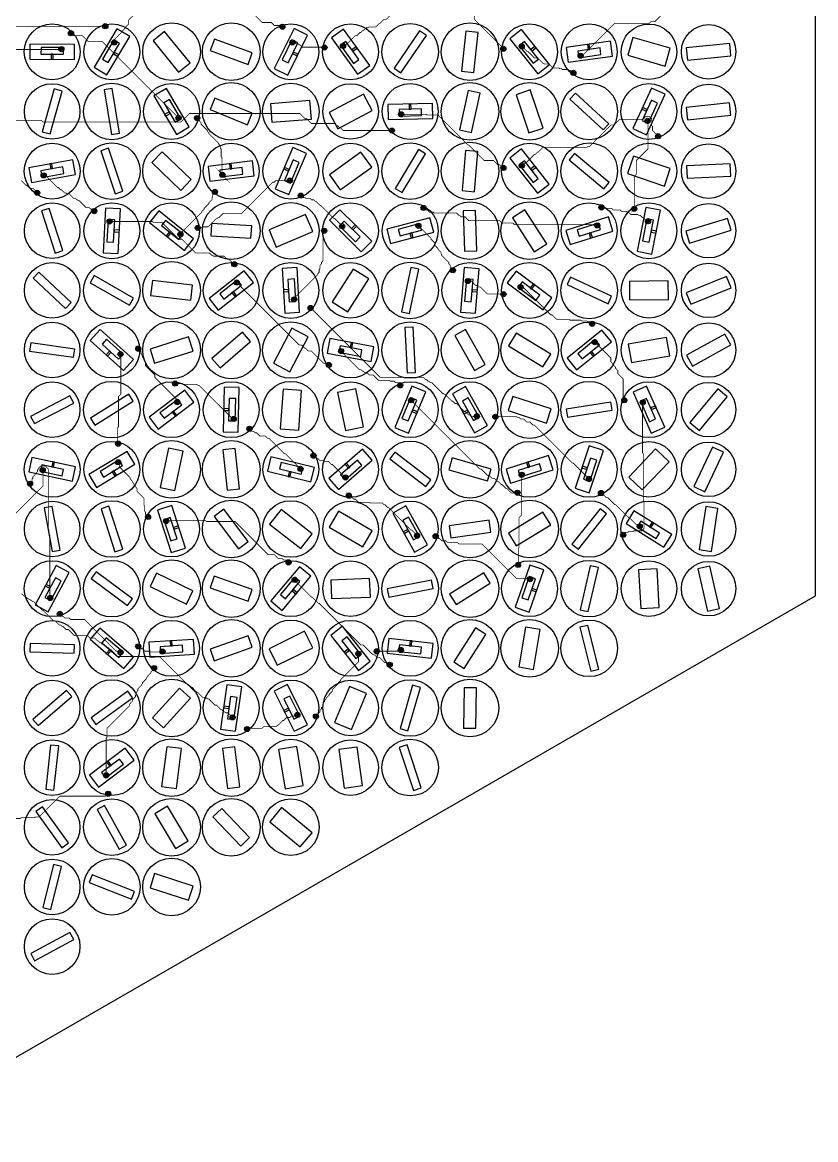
# Model space of a CAD drawing. Header units: millimetres. Extents: x -183 to 183, y -212 to 212.
# Drawn here: x 29 to 183.2, y -211.5 to 5.7 of the extents above; entities that cross this region are included whole.
import ezdxf

# ---------------------------------------------------------------- set-up
doc = ezdxf.new("R2010")
doc.units = ezdxf.units.MM
for name, color, linetype in [('ANTIPAD', 8, 'Continuous'), ('BOT_PAD', 40, 'Continuous'), ('BOT_TRACE', 30, 'Continuous'), ('DIODE_SHEET', 6, 'Continuous'), ('OUTLINE', 7, 'Continuous'), ('TOP_DISC', 1, 'Continuous'), ('TOP_ISLAND', 3, 'Continuous'), ('TOP_SLOT', 2, 'Continuous'), ('VIA_DRILL', 5, 'Continuous'), ('VIA_PAD', 4, 'Continuous')]:
    doc.layers.add(name, color=color, linetype=linetype)

msp = doc.modelspace()

# ---------------------------------------------------------------- linework, layer by layer
at = {"layer": 'ANTIPAD'}
for centre in [(45.129, 4.974), (79.544, 4.859), (38.452, 3.608), (46.852, 1.801), (81.51, 1.831), (36.583, 0.519), (87.735, 0.834), (91.332, 1.137), (122.499, 0.577), (126.076, 1.062), (137.511, -0.773), (136.111, -4.1), (59.36, -12.864), (62.97, -12.884), (102.631, -12.167), (150.538, -13.439), (100.846, -15.305), (152.582, -16.414), (126.085, -22.126), (33.145, -24.043), (67.898, -23.943), (122.504, -22.583), (80.991, -25.045), (31.886, -27.426), (66.44, -27.246), (83.119, -27.962), (106.981, -30.363), (141.574, -30.249), (147.936, -30.54), (42.965, -30.985), (45.964, -32.995), (150.622, -32.951), (63.103, -34.236), (87.666, -34.809), (91.165, -33.919), (105.985, -33.833), (140.739, -33.761), (59.721, -35.499), (70.21, -41.303), (112.679, -42.485), (70.672, -44.883), (115.617, -44.583), (125.857, -45.76), (81.828, -48.148), (122.519, -47.136), (85.026, -49.823), (139.74, -52.895), (140.251, -56.469), (48.077, -58.798), (51.527, -57.733), (90.953, -58.194), (88.564, -60.9), (58.698, -64.514), (102.439, -64.856), (104.593, -67.753), (146.005, -67.767), (59.098, -68.102), (149.59, -68.191), (70.087, -71.392), (117.334, -70.892), (120.943, -70.986), (73.141, -73.317), (47.615, -76.212), (85.588, -78.536), (47.645, -79.822), (32.949, -81.348), (83.055, -81.108), (91.806, -82.769), (126.064, -82.245), (139.135, -83.056), (30.494, -83.995), (92.446, -86.321), (125.241, -85.76), (141.484, -85.797), (53.433, -90.455), (56.951, -91.268), (149.011, -92.3), (105.727, -94.099), (109.336, -94.211), (145.794, -93.938), (80.752, -99.286), (125.363, -99.779), (127.684, -102.545), (81.938, -102.696), (34.431, -106.22), (36.296, -109.311), (51.52, -115.628), (48.093, -116.763), (56.257, -116.642), (94.32, -117.067), (97.899, -116.595), (102.573, -116.332), (54.608, -119.853), (100.394, -119.21), (69.873, -129.437), (82.464, -128.96), (86.063, -129.244), (72.68, -131.707), (45.303, -140.699), (45.705, -144.286)]:
    msp.add_circle(centre, 0.5, dxfattribs=at)
at = {"layer": 'BOT_PAD'}
for centre in [(45.129, 4.974), (79.544, 4.859), (38.452, 3.608), (36.583, 0.519), (46.852, 1.801), (81.51, 1.831), (87.735, 0.834), (91.332, 1.137), (122.499, 0.577), (126.076, 1.062), (137.511, -0.773), (136.111, -4.1), (59.36, -12.864), (62.97, -12.884), (102.631, -12.167), (100.846, -15.305), (150.538, -13.439), (152.582, -16.414), (33.145, -24.043), (67.898, -23.943), (122.504, -22.583), (126.085, -22.126), (80.991, -25.045), (31.886, -27.426), (66.44, -27.246), (83.119, -27.962), (106.981, -30.363), (141.574, -30.249), (147.936, -30.54), (42.965, -30.985), (45.964, -32.995), (63.103, -34.236), (87.666, -34.809), (91.165, -33.919), (105.985, -33.833), (140.739, -33.761), (150.622, -32.951), (59.721, -35.499), (70.21, -41.303), (112.679, -42.485), (70.672, -44.883), (115.617, -44.583), (125.857, -45.76), (122.519, -47.136), (81.828, -48.148), (85.026, -49.823), (139.74, -52.895), (140.251, -56.469), (48.077, -58.798), (51.527, -57.733), (90.953, -58.194), (88.564, -60.9), (58.698, -64.514), (102.439, -64.856), (59.098, -68.102), (104.593, -67.753), (146.005, -67.767), (149.59, -68.191), (70.087, -71.392), (117.334, -70.892), (120.943, -70.986), (73.141, -73.317), (47.615, -76.212), (47.645, -79.822), (85.588, -78.536), (32.949, -81.348), (83.055, -81.108), (91.806, -82.769), (126.064, -82.245), (30.494, -83.995), (139.135, -83.056), (92.446, -86.321), (125.241, -85.76), (141.484, -85.797), (53.433, -90.455), (56.951, -91.268), (149.011, -92.3), (105.727, -94.099), (109.336, -94.211), (145.794, -93.938), (80.752, -99.286), (125.363, -99.779), (81.938, -102.696), (127.684, -102.545), (34.431, -106.22), (36.296, -109.311), (48.093, -116.763), (51.52, -115.628), (56.257, -116.642), (94.32, -117.067), (97.899, -116.595), (102.573, -116.332), (100.394, -119.21), (54.608, -119.853), (69.873, -129.437), (82.464, -128.96), (86.063, -129.244), (72.68, -131.707), (45.303, -140.699), (45.705, -144.286)]:
    msp.add_circle(centre, 0.3, dxfattribs=at)
at = {"layer": 'BOT_TRACE', "const_width": 0.15}
for points in [[(52.872, 11.839), (52.945, 11.853), (52.495, 11.403), (52.495, 11.103), (52.045, 10.653), (52.045, 9.903), (51.895, 9.753), (51.895, 8.853), (50.995, 7.953), (50.995, 7.503), (49.645, 6.153), (49.645, 5.403), (49.045, 4.803), (49.045, 4.653), (48.445, 4.053), (48.445, 3.903), (46.795, 2.253), (46.795, 1.803), (46.852, 1.801)], [(79.544, 4.859), (79.495, 4.803), (79.195, 5.103), (77.995, 5.103), (77.395, 5.703), (75.595, 5.703), (73.345, 7.953), (73.195, 7.953), (72.145, 9.003), (71.845, 9.003), (70.195, 10.653), (68.095, 10.653), (67.945, 10.803), (67.927, 10.793)], [(122.499, 0.577), (122.545, 0.603), (116.845, 6.303), (116.845, 7.053), (115.795, 8.103), (115.795, 9.603), (115.645, 9.753), (115.693, 9.768)], [(101.09, 7.676), (101.095, 7.653), (99.745, 6.303), (99.295, 6.303), (98.545, 5.553), (98.395, 5.553), (97.645, 4.803), (96.295, 4.803), (96.145, 4.653), (95.845, 4.653), (95.395, 4.203), (95.245, 4.203), (94.795, 3.753), (94.645, 3.753), (94.045, 3.153), (93.745, 3.153), (91.945, 1.353), (91.495, 1.353), (91.345, 1.203), (91.332, 1.137)], [(152.943, 6.935), (152.995, 6.903), (151.945, 5.853), (151.195, 5.853), (150.895, 5.553), (144.145, 5.553), (137.845, -0.747), (137.545, -0.747), (137.511, -0.773)], [(45.129, 4.974), (45.145, 4.953), (-148.055, 4.953), (-148.205, 4.803), (-174.305, 4.803), (-176.105, 3.003), (-176.255, 3.003), (-177.905, 1.353), (-178.955, 1.353), (-179.105, 1.203), (-179.705, 1.203), (-179.705, 1.27)], [(36.583, 0.519), (36.595, 0.453), (23.245, 0.453), (19.195, 4.503), (-3.155, 4.503), (-3.905, 3.753), (-4.205, 3.753), (-4.355, 3.603), (-8.255, 3.603), (-8.405, 3.453), (-10.205, 3.453), (-10.355, 3.303), (-10.505, 3.303), (-10.805, 3.003), (-68.255, 3.003), (-68.555, 2.703), (-175.205, 2.703), (-177.455, 0.453), (-177.605, 0.453), (-177.905, 0.153), (-178.355, 0.153), (-179.705, -1.197), (-179.705, -1.27)], [(38.452, 3.608), (38.395, 3.603), (38.695, 3.303), (38.845, 3.303), (38.995, 3.153), (40.645, 3.153), (41.845, 1.953), (44.545, 1.953), (59.395, -12.897), (59.36, -12.864)], [(87.735, 0.834), (87.745, 0.903), (83.395, 0.903), (82.945, 1.353), (82.795, 1.353), (82.495, 1.653), (81.595, 1.653), (81.445, 1.803), (81.51, 1.831)], [(136.111, -4.1), (136.045, -4.047), (135.595, -3.597), (135.145, -3.597), (134.995, -3.447), (133.945, -3.447), (133.795, -3.297), (133.495, -3.297), (133.345, -3.147), (132.145, -3.147), (131.545, -2.547), (131.395, -2.547), (131.245, -2.397), (130.495, -2.397), (130.345, -2.247), (130.195, -2.247), (129.295, -1.347), (129.145, -1.347), (128.995, -1.197), (128.545, -1.197), (127.345, 0.003), (127.195, 0.003), (126.145, 1.053), (126.076, 1.062)], [(100.846, -15.305), (100.795, -15.297), (91.345, -15.297), (90.745, -14.697), (90.595, -14.697), (90.295, -14.397), (90.145, -14.397), (89.695, -13.947), (85.195, -13.947), (84.295, -13.047), (83.995, -13.047), (82.945, -11.997), (61.495, -11.997), (59.845, -13.647), (32.995, -13.647), (32.695, -13.347), (-23.855, -13.347)], [(62.97, -12.884), (62.995, -12.897), (63.445, -13.347), (63.445, -13.497), (63.745, -13.797), (63.745, -14.097), (64.945, -15.297), (64.945, -15.447), (65.245, -15.747), (65.245, -15.897), (67.195, -17.847), (67.195, -17.997), (67.495, -18.297), (67.495, -18.747), (67.645, -18.897), (67.645, -20.397), (67.795, -20.547), (67.795, -23.847), (67.945, -23.997), (67.898, -23.943)], [(122.504, -22.583), (122.545, -22.647), (122.245, -22.347), (122.095, -22.347), (121.645, -21.897), (121.345, -21.897), (120.595, -21.147), (118.795, -21.147), (115.795, -18.147), (115.645, -18.147), (109.795, -12.297), (107.695, -12.297), (107.545, -12.147), (102.595, -12.147), (102.631, -12.167)], [(152.582, -16.414), (152.545, -16.347), (151.495, -15.297), (151.495, -14.547), (151.345, -14.397), (151.345, -13.047), (151.195, -12.897), (151.195, -12.747), (151.045, -12.747), (150.895, -12.597), (150.145, -12.597), (149.545, -13.197), (145.045, -13.197), (143.995, -14.247), (143.395, -14.247), (139.195, -18.447), (138.895, -18.447), (138.745, -18.597), (130.195, -18.597), (129.295, -19.497), (129.145, -19.497), (128.695, -19.947), (128.545, -19.947), (126.895, -21.597), (126.745, -21.597), (126.145, -22.197), (126.085, -22.126)], [(147.936, -30.54), (147.895, -30.597), (148.045, -30.447), (148.045, -24.147), (148.345, -23.847), (148.345, -21.147), (150.595, -18.897), (150.595, -13.497), (150.538, -13.439)], [(31.886, -27.426), (31.945, -27.447), (31.045, -26.547), (30.595, -26.547), (30.445, -26.397), (30.295, -26.397), (29.845, -25.947), (29.695, -25.947), (28.795, -25.047)], [(42.965, -30.985), (42.895, -31.047), (42.445, -30.597), (42.295, -30.597), (41.995, -30.297), (41.395, -30.297), (40.045, -28.947), (39.895, -28.947), (39.745, -28.797), (39.595, -28.797), (39.295, -28.497), (38.995, -28.497), (38.095, -27.597), (37.645, -27.597), (37.495, -27.447), (37.195, -27.447), (36.595, -26.847), (36.445, -26.847), (35.995, -26.397), (35.845, -26.397), (33.445, -23.997), (33.145, -23.997), (33.145, -24.043)], [(63.103, -34.236), (63.145, -34.197), (63.895, -34.197), (64.045, -34.047), (65.095, -34.047), (66.745, -32.397), (66.895, -32.397), (67.045, -32.247), (67.195, -32.247), (67.945, -31.497), (71.545, -31.497), (77.695, -25.347), (77.995, -25.347), (78.295, -25.047), (80.995, -25.047), (80.991, -25.045)], [(66.44, -27.246), (66.445, -27.297), (65.995, -27.747), (65.995, -28.197), (65.845, -28.347), (65.845, -28.797), (65.245, -29.397), (65.245, -29.547), (64.345, -30.447), (64.345, -30.597), (63.895, -31.047), (63.895, -31.197), (59.845, -35.247), (59.845, -35.397), (59.695, -35.547), (59.721, -35.499)], [(83.119, -27.962), (83.095, -27.897), (83.395, -28.197), (83.545, -28.197), (83.695, -28.347), (83.995, -28.347), (84.145, -28.497), (84.895, -28.497), (85.195, -28.797), (85.645, -28.797), (85.945, -29.097), (86.095, -29.097), (86.845, -29.847), (86.995, -29.847), (89.545, -32.397), (89.695, -32.397), (91.195, -33.897), (91.165, -33.919)], [(106.981, -30.363), (106.945, -30.297), (107.245, -30.597), (107.395, -30.597), (107.545, -30.747), (107.695, -30.747), (108.145, -31.197), (108.895, -31.197), (109.045, -31.347), (113.395, -31.347), (113.845, -31.797), (113.995, -31.797), (114.295, -32.097), (115.045, -32.097), (115.795, -32.847), (121.795, -32.847), (122.245, -33.297), (124.345, -33.297), (124.645, -33.597), (140.545, -33.597), (140.695, -33.747), (140.739, -33.761)], [(141.574, -30.249), (141.595, -30.297), (141.745, -30.447), (143.545, -30.447), (143.845, -30.747), (145.195, -30.747), (145.495, -31.047), (146.395, -31.047), (146.545, -31.197), (146.845, -31.197), (147.295, -31.647), (148.645, -31.647), (148.795, -31.797), (149.095, -31.797), (149.545, -32.247), (149.695, -32.247), (150.295, -32.847), (150.445, -32.847), (150.595, -32.997), (150.622, -32.951)], [(70.21, -41.303), (70.195, -41.247), (69.895, -40.947), (69.745, -40.947), (69.145, -40.347), (68.845, -40.347), (68.245, -39.747), (66.145, -39.747), (65.995, -39.597), (65.845, -39.597), (65.395, -39.147), (62.695, -39.147), (59.995, -36.447), (59.395, -36.447), (56.095, -33.147), (54.445, -33.147), (54.295, -32.997), (45.895, -32.997), (45.964, -32.995)], [(87.666, -34.809), (87.595, -34.797), (87.595, -35.247), (87.445, -35.397), (87.445, -40.647), (87.145, -40.947), (87.145, -41.247), (86.845, -41.547), (86.845, -42.147), (86.695, -42.297), (86.695, -42.897), (86.395, -43.197), (86.395, -43.347), (81.895, -47.847), (81.895, -48.147), (81.828, -48.148)], [(112.679, -42.485), (112.645, -42.447), (112.195, -41.997), (112.195, -41.547), (111.895, -41.247), (111.895, -40.947), (110.545, -39.597), (110.545, -39.447), (110.395, -39.297), (110.395, -38.997), (109.795, -38.397), (109.795, -38.247), (109.195, -37.647), (109.195, -37.197), (108.445, -36.447), (108.445, -36.297), (106.045, -33.897), (105.985, -33.833)], [(88.564, -60.9), (88.495, -60.897), (88.195, -60.897), (87.895, -60.597), (87.595, -60.597), (85.195, -58.197), (84.595, -58.197), (83.995, -57.597), (83.845, -57.597), (83.245, -56.997), (82.795, -56.997), (70.645, -44.847), (70.672, -44.883)], [(122.519, -47.136), (122.545, -47.097), (119.395, -47.097), (118.045, -45.747), (117.595, -45.747), (117.295, -45.447), (117.145, -45.447), (116.245, -44.547), (115.645, -44.547), (115.617, -44.583)], [(139.74, -52.895), (139.795, -52.947), (139.345, -52.497), (138.895, -52.497), (138.745, -52.347), (137.695, -52.347), (137.545, -52.197), (135.445, -52.197), (135.295, -52.047), (132.895, -52.047), (131.995, -51.147), (131.695, -51.147), (126.295, -45.747), (125.845, -45.747), (125.857, -45.76)], [(85.026, -49.823), (85.045, -49.797), (98.545, -63.297), (106.945, -63.297), (107.395, -63.747), (107.545, -63.747), (107.845, -64.047), (107.995, -64.047), (108.295, -64.347), (108.595, -64.347), (110.695, -66.447), (110.845, -66.447), (110.995, -66.597), (111.145, -66.597), (112.495, -67.947), (112.645, -67.947), (113.095, -68.397), (113.395, -68.397), (114.895, -69.897), (115.045, -69.897), (115.795, -70.647), (115.945, -70.647), (116.245, -70.947), (117.295, -70.947), (117.334, -70.892)], [(146.005, -67.767), (145.945, -67.797), (145.945, -67.347), (145.795, -67.197), (145.795, -63.597), (144.745, -62.547), (144.745, -61.947), (144.295, -61.497), (144.295, -61.347), (143.695, -60.747), (143.695, -60.597), (143.395, -60.297), (143.395, -59.547), (140.245, -56.397), (140.251, -56.469)], [(51.527, -57.733), (51.595, -57.747), (52.045, -58.197), (52.045, -58.647), (52.195, -58.797), (52.195, -58.947), (52.345, -59.097), (52.345, -59.397), (52.495, -59.547), (52.495, -59.697), (52.645, -59.847), (52.645, -59.997), (52.945, -60.297), (52.945, -61.047), (54.745, -62.847), (54.745, -63.297), (58.945, -67.497), (58.945, -67.947), (59.095, -68.097), (59.098, -68.102)], [(102.439, -64.856), (102.445, -64.797), (101.995, -64.347), (101.545, -64.347), (101.245, -64.047), (100.495, -64.047), (100.345, -63.897), (98.245, -63.897), (97.195, -62.847), (96.445, -62.847), (96.145, -62.547), (95.995, -62.547), (95.845, -62.397), (95.545, -62.397), (95.245, -62.097), (95.095, -62.097), (94.795, -61.797), (94.495, -61.797), (90.895, -58.197), (90.953, -58.194)], [(47.615, -76.212), (47.545, -76.197), (47.545, -73.047), (47.695, -72.897), (47.695, -67.047), (48.145, -66.597), (48.145, -58.797), (48.077, -58.798)], [(58.698, -64.514), (58.645, -64.497), (60.145, -64.497), (60.295, -64.647), (62.845, -64.647), (62.995, -64.797), (63.145, -64.797), (63.295, -64.947), (63.445, -64.947), (69.745, -71.247), (69.895, -71.247), (70.045, -71.397), (70.087, -71.392)], [(125.241, -85.76), (125.245, -85.797), (124.045, -85.797), (123.145, -84.897), (122.995, -84.897), (122.245, -84.147), (122.095, -84.147), (121.495, -83.547), (121.345, -83.547), (120.745, -82.947), (120.295, -82.947), (119.695, -82.347), (119.395, -82.347), (118.195, -81.147), (117.895, -81.147), (104.545, -67.797), (104.593, -67.753)], [(145.794, -93.938), (145.795, -93.897), (146.245, -93.447), (146.695, -93.447), (146.845, -93.297), (147.745, -93.297), (147.895, -93.147), (149.395, -93.147), (149.845, -92.697), (149.845, -87.447), (149.695, -87.297), (149.695, -78.147), (149.545, -77.997), (149.545, -68.247), (149.59, -68.191)], [(120.943, -70.986), (120.895, -70.947), (125.095, -70.947), (125.245, -71.097), (125.545, -71.097), (125.845, -71.397), (126.445, -71.397), (127.045, -71.997), (127.645, -71.997), (128.245, -72.597), (128.545, -72.597), (135.895, -79.947), (136.045, -79.947), (139.195, -83.097), (139.135, -83.056)], [(73.141, -73.317), (73.195, -73.347), (73.645, -73.797), (73.945, -73.797), (74.245, -74.097), (74.545, -74.097), (75.145, -74.697), (76.195, -74.697), (76.645, -75.147), (76.945, -75.147), (79.945, -78.147), (80.095, -78.147), (83.095, -81.147), (83.055, -81.108)], [(53.433, -90.455), (53.395, -90.447), (52.945, -89.997), (52.945, -89.547), (52.795, -89.397), (52.795, -88.347), (52.645, -88.197), (52.645, -86.847), (51.295, -85.497), (51.295, -84.897), (50.695, -84.297), (50.695, -83.997), (50.395, -83.697), (50.395, -83.547), (50.095, -83.247), (50.095, -83.097), (49.945, -82.947), (49.945, -82.797), (47.845, -80.697), (47.845, -79.947), (47.695, -79.797), (47.645, -79.822)], [(85.588, -78.536), (85.645, -78.597), (85.945, -78.897), (86.095, -78.897), (86.245, -79.047), (86.395, -79.047), (86.845, -79.497), (87.595, -79.497), (87.745, -79.647), (88.495, -79.647), (89.095, -80.247), (89.245, -80.247), (91.795, -82.797), (91.806, -82.769)], [(24.182, -99.361), (24.145, -99.297), (24.445, -98.997), (24.445, -94.647), (25.045, -94.047), (25.045, -93.147), (25.795, -92.397), (25.795, -92.247), (26.395, -91.647), (26.395, -91.197), (26.545, -91.047), (26.545, -90.897), (32.995, -84.447), (32.995, -81.297), (32.949, -81.348)], [(30.494, -83.995), (30.445, -83.997), (30.895, -83.547), (30.895, -83.097), (31.045, -82.947), (31.045, -82.647), (31.495, -82.197), (31.495, -82.047), (31.945, -81.597), (31.945, -81.297), (32.095, -81.147), (32.095, -80.997), (32.545, -80.547), (33.445, -80.547), (34.045, -81.147), (34.045, -92.847), (34.195, -92.997), (34.195, -93.897), (34.345, -94.047), (34.345, -106.047), (34.495, -106.197), (34.431, -106.22)], [(125.363, -99.779), (125.395, -99.747), (125.395, -96.597), (125.545, -96.447), (125.545, -90.597), (125.995, -90.147), (125.995, -82.197), (126.064, -82.245)], [(92.446, -86.321), (92.395, -86.247), (92.845, -86.697), (93.145, -86.697), (93.445, -86.997), (93.745, -86.997), (94.345, -87.597), (96.445, -87.597), (96.595, -87.747), (98.995, -87.747), (99.295, -88.047), (99.445, -88.047), (100.045, -88.647), (100.195, -88.647), (104.545, -92.997), (104.695, -92.997), (105.745, -94.047), (105.727, -94.099)], [(141.484, -85.797), (141.445, -85.797), (141.895, -86.247), (142.045, -86.247), (142.495, -86.697), (142.795, -86.697), (144.145, -88.047), (144.295, -88.047), (146.845, -90.597), (146.995, -90.597), (148.645, -92.247), (148.945, -92.247), (149.011, -92.3)], [(80.752, -99.286), (80.695, -99.297), (80.245, -98.847), (79.795, -98.847), (79.495, -98.547), (78.745, -98.547), (77.995, -97.797), (76.795, -97.797), (70.345, -91.347), (64.795, -91.347), (64.645, -91.197), (56.995, -91.197), (56.951, -91.268)], [(109.336, -94.211), (109.345, -94.197), (109.645, -94.497), (109.795, -94.497), (109.945, -94.647), (110.095, -94.647), (110.545, -95.097), (111.295, -95.097), (111.595, -95.397), (113.545, -95.397), (113.845, -95.697), (118.345, -95.697), (125.095, -102.447), (127.495, -102.447), (127.645, -102.597), (127.684, -102.545)], [(100.394, -119.21), (100.345, -119.247), (100.045, -118.947), (99.895, -118.947), (99.745, -118.797), (99.445, -118.797), (98.395, -117.747), (97.945, -117.747), (97.495, -117.297), (97.345, -117.297), (97.195, -117.147), (97.045, -117.147), (95.245, -115.347), (94.795, -115.347), (86.695, -107.247), (86.545, -107.247), (85.345, -106.047), (85.195, -106.047), (81.895, -102.747), (81.938, -102.696)], [(69.873, -129.437), (69.895, -129.447), (68.995, -128.547), (68.545, -128.547), (68.395, -128.397), (68.245, -128.397), (67.795, -127.947), (67.645, -127.947), (66.745, -127.047), (66.445, -127.047), (65.245, -125.847), (65.095, -125.847), (64.945, -125.697), (64.645, -125.697), (64.495, -125.547), (64.045, -125.547), (63.145, -124.647), (62.995, -124.647), (62.695, -124.347), (62.395, -124.347), (55.645, -117.597), (47.545, -117.597), (46.345, -116.397), (46.195, -116.397), (45.595, -115.797), (45.445, -115.797), (44.845, -115.197), (44.545, -115.197), (44.245, -114.897), (44.095, -114.897), (43.795, -114.597), (43.645, -114.597), (43.045, -113.997), (42.145, -113.997), (41.695, -113.547), (39.145, -113.547), (37.945, -112.347), (37.495, -112.347), (36.895, -111.747), (36.745, -111.747), (36.445, -111.447), (36.145, -111.447), (35.395, -110.697), (35.095, -110.697), (32.995, -108.597), (32.845, -108.597), (31.195, -106.947), (31.045, -106.947), (30.745, -106.647), (30.595, -106.647), (30.445, -106.497), (30.295, -106.497), (30.145, -106.347), (29.995, -106.347), (29.545, -105.897), (29.395, -105.897), (28.945, -105.447), (28.795, -105.447)], [(36.296, -109.311), (36.295, -109.347), (36.745, -109.797), (36.895, -109.797), (37.195, -110.097), (38.095, -110.097), (38.395, -110.397), (41.095, -110.397), (47.245, -116.547), (47.995, -116.547), (48.145, -116.697), (48.093, -116.763)], [(51.52, -115.628), (51.595, -115.647), (51.895, -115.947), (52.045, -115.947), (52.195, -116.097), (52.345, -116.097), (52.795, -116.547), (53.545, -116.547), (53.695, -116.697), (56.245, -116.697), (56.257, -116.642)], [(86.063, -129.244), (86.095, -129.297), (86.545, -128.847), (86.545, -128.697), (86.845, -128.397), (86.845, -128.097), (87.145, -127.797), (87.145, -127.497), (87.445, -127.197), (87.445, -126.597), (87.745, -126.297), (87.745, -126.147), (88.045, -125.847), (88.045, -125.697), (88.645, -125.097), (88.645, -124.947), (89.245, -124.347), (89.245, -124.047), (90.445, -122.847), (90.445, -122.697), (90.895, -122.247), (90.895, -122.097), (94.345, -118.647), (94.345, -116.997), (94.32, -117.067)], [(97.899, -116.595), (97.945, -116.547), (102.445, -116.547), (102.595, -116.397), (102.573, -116.332)], [(54.608, -119.853), (54.595, -119.847), (54.295, -120.147), (54.295, -120.297), (53.995, -120.597), (53.995, -120.747), (53.395, -121.347), (53.395, -121.497), (53.095, -121.797), (53.095, -121.947), (52.345, -122.697), (52.345, -122.847), (52.195, -122.997), (52.195, -123.147), (51.445, -123.897), (51.445, -124.197), (51.295, -124.347), (51.295, -124.497), (51.145, -124.647), (51.145, -124.947), (50.995, -125.097), (50.995, -125.397), (50.395, -125.997), (50.395, -126.297), (49.795, -126.897), (49.795, -127.197), (45.445, -131.547), (45.445, -133.347), (45.295, -133.497), (45.295, -140.697), (45.303, -140.699)], [(72.68, -131.707), (72.745, -131.697), (72.895, -131.547), (75.595, -131.547), (75.895, -131.247), (78.295, -131.247), (78.595, -130.947), (78.745, -130.947), (79.645, -130.047), (79.795, -130.047), (80.395, -129.447), (80.995, -129.447), (81.295, -129.147), (82.345, -129.147), (82.495, -128.997), (82.464, -128.96)], [(45.705, -144.286), (45.745, -144.297), (45.445, -144.597), (45.295, -144.597), (45.145, -144.747), (36.295, -144.747), (32.245, -148.797), (31.495, -148.797), (31.345, -148.947), (28.795, -148.947), (28.645, -149.097), (22.195, -149.097), (22.045, -149.247), (22.08, -149.319)]]:
    msp.add_lwpolyline(points, dxfattribs=at)
at = {"layer": 'DIODE_SHEET'}
for points in [[(93.064, 0.404), (93.268, 0.12), (94.08, 0.703), (93.876, 0.987)], [(127.843, 0.417), (128.061, 0.144), (128.843, 0.767), (128.625, 1.04)], [(138.964, 0.421), (139.311, 0.47), (139.171, 1.46), (138.825, 1.412)], [(34.972, -0.451), (34.622, -0.449), (34.616, -1.449), (34.966, -1.451)], [(46.876, -0.079), (46.698, -0.38), (47.558, -0.89), (47.737, -0.589)], [(81.681, -0.042), (81.527, -0.356), (82.424, -0.797), (82.578, -0.483)], [(104.216, -11.154), (104.566, -11.146), (104.545, -10.147), (104.195, -10.154)], [(150.318, -11.571), (150.464, -11.253), (149.556, -10.835), (149.409, -11.153)], [(57.701, -11.979), (57.523, -11.678), (56.662, -12.185), (56.84, -12.487)], [(34.547, -22.789), (34.891, -22.726), (34.71, -21.742), (34.366, -21.805)], [(69.371, -22.775), (69.719, -22.732), (69.597, -21.739), (69.249, -21.782)], [(80.717, -23.185), (80.854, -22.863), (79.934, -22.471), (79.797, -22.793)], [(127.846, -22.785), (128.062, -23.06), (128.849, -22.443), (128.633, -22.168)], [(46.859, -34.649), (46.84, -34.998), (47.839, -35.051), (47.857, -34.701)], [(92.994, -34.358), (93.242, -34.605), (93.947, -33.896), (93.7, -33.649)], [(151.275, -34.715), (151.208, -35.058), (152.189, -35.251), (152.257, -34.907)], [(57.855, -35.261), (57.582, -35.042), (56.957, -35.822), (57.23, -36.041)], [(104.684, -35.19), (104.346, -35.28), (104.602, -36.247), (104.94, -36.157)], [(139.502, -35.177), (139.168, -35.282), (139.468, -36.236), (139.802, -36.131)], [(127.729, -45.935), (128.009, -46.144), (128.608, -45.343), (128.327, -45.134)], [(70.016, -46.646), (69.741, -46.862), (70.359, -47.648), (70.634, -47.432)], [(80.76, -46.6), (80.741, -46.25), (79.743, -46.306), (79.762, -46.655)], [(116.463, -46.262), (116.434, -46.611), (117.431, -46.693), (117.459, -46.344)], [(46.229, -58.451), (45.969, -58.217), (45.299, -58.96), (45.559, -59.194)], [(92.711, -57.525), (93.055, -57.59), (93.239, -56.607), (92.895, -56.543)], [(139.619, -58.24), (139.347, -58.46), (139.976, -59.237), (140.248, -59.017)], [(69.146, -69.764), (69.154, -69.414), (68.155, -69.39), (68.146, -69.74)], [(151.139, -69.257), (151.282, -69.576), (152.195, -69.168), (152.052, -68.849)], [(58.411, -69.853), (58.133, -70.064), (58.737, -70.861), (59.016, -70.649)], [(104.883, -69.611), (104.749, -69.934), (105.672, -70.317), (105.806, -69.994)], [(115.693, -69.973), (115.522, -69.668), (114.65, -70.158), (114.822, -70.463)], [(34.722, -80.723), (35.065, -80.796), (35.273, -79.818), (34.931, -79.745)], [(92.373, -80.976), (92.636, -80.746), (91.98, -79.992), (91.716, -80.221)], [(127.297, -80.824), (127.63, -80.718), (127.327, -79.765), (126.994, -79.871)], [(46.783, -81.494), (46.484, -81.675), (47.004, -82.53), (47.303, -82.348)], [(81.263, -81.679), (80.923, -81.596), (80.686, -82.567), (81.026, -82.65)], [(138.718, -81.222), (138.829, -80.891), (137.881, -80.572), (137.77, -80.904)], [(58.375, -92.496), (58.482, -92.829), (59.434, -92.523), (59.327, -92.19)], [(104.092, -93.171), (103.922, -92.865), (103.047, -93.351), (103.217, -93.657)], [(150.892, -92.326), (151.188, -92.512), (151.721, -91.666), (151.424, -91.48)], [(34.321, -104.343), (34.485, -104.034), (33.603, -103.564), (33.438, -103.872)], [(81.657, -104.555), (81.432, -104.823), (82.198, -105.466), (82.423, -105.198)], [(128.083, -104.382), (127.968, -104.713), (128.912, -105.041), (129.027, -104.711)], [(57.797, -115.562), (58.146, -115.54), (58.083, -114.542), (57.733, -114.564)], [(104.275, -115.534), (104.623, -115.572), (104.733, -114.578), (104.385, -114.54)], [(46.238, -116.455), (45.973, -116.226), (45.319, -116.982), (45.584, -117.211)], [(92.556, -116.416), (92.338, -116.142), (91.554, -116.762), (91.771, -117.037)], [(69.13, -127.71), (69.179, -127.363), (68.189, -127.222), (68.14, -127.568)], [(80.874, -127.956), (80.719, -127.643), (79.823, -128.086), (79.978, -128.4)], [(45.988, -138.948), (46.267, -138.736), (45.662, -137.939), (45.384, -138.151)]]:
    msp.add_lwpolyline(points, close=True, dxfattribs=at)
at = {"layer": 'OUTLINE'}
msp.add_lwpolyline([(0, 211.547), (-183.205, 105.774), (-183.205, -105.774), (0, -211.547), (183.205, -105.774), (183.205, 105.774)], close=True, dxfattribs=at)
at = {"layer": 'TOP_DISC'}
for centre, radius in [((34.8, 0), 5.435), ((46.4, 0), 5.435), ((58, 0), 5.6), ((69.6, 0), 5.6), ((81.2, 0), 5.435), ((92.8, 0), 5.435), ((104.4, 0), 5.5), ((116, 0), 5.6), ((127.6, 0), 5.435), ((139.2, 0), 5.435), ((150.8, 0), 5.4), ((162.4, 0), 5.3), ((34.8, -11.6), 5.4), ((46.4, -11.6), 5.5), ((58, -11.6), 5.435), ((69.6, -11.6), 5.6), ((81.2, -11.6), 5.5), ((92.8, -11.6), 5.4), ((104.4, -11.6), 5.435), ((116, -11.6), 5.6), ((127.6, -11.6), 5.6), ((139.2, -11.6), 5.5), ((150.8, -11.6), 5.435), ((162.4, -11.6), 5.3), ((34.8, -23.2), 5.435), ((46.4, -23.2), 5.5), ((58, -23.2), 5.6), ((69.6, -23.2), 5.435), ((81.2, -23.2), 5.435), ((92.8, -23.2), 5.4), ((104.4, -23.2), 5.5), ((116, -23.2), 5.6), ((127.6, -23.2), 5.435), ((139.2, -23.2), 5.5), ((150.8, -23.2), 5.4), ((162.4, -23.2), 5.3), ((34.8, -34.8), 5.4), ((46.4, -34.8), 5.435), ((58, -34.8), 5.435), ((69.6, -34.8), 5.6), ((81.2, -34.8), 5.5), ((92.8, -34.8), 5.435), ((104.4, -34.8), 5.435), ((116, -34.8), 5.6), ((127.6, -34.8), 5.6), ((139.2, -34.8), 5.435), ((150.8, -34.8), 5.435), ((162.4, -34.8), 5.3), ((34.8, -46.4), 5.4), ((46.4, -46.4), 5.5), ((58, -46.4), 5.6), ((69.6, -46.4), 5.435), ((81.2, -46.4), 5.435), ((92.8, -46.4), 5.4), ((104.4, -46.4), 5.5), ((116, -46.4), 5.435), ((127.6, -46.4), 5.435), ((139.2, -46.4), 5.5), ((150.8, -46.4), 5.4), ((162.4, -46.4), 5.3), ((34.8, -58), 5.4), ((46.4, -58), 5.435), ((58, -58), 5.6), ((69.6, -58), 5.6), ((81.2, -58), 5.5), ((92.8, -58), 5.435), ((104.4, -58), 5.5), ((116, -58), 5.6), ((127.6, -58), 5.6), ((139.2, -58), 5.435), ((150.8, -58), 5.4), ((162.4, -58), 5.3), ((34.8, -69.6), 5.4), ((46.4, -69.6), 5.5), ((58, -69.6), 5.435), ((69.6, -69.6), 5.435), ((81.2, -69.6), 5.5), ((92.8, -69.6), 5.4), ((104.4, -69.6), 5.435), ((116, -69.6), 5.435), ((127.6, -69.6), 5.6), ((139.2, -69.6), 5.5), ((150.8, -69.6), 5.435), ((162.4, -69.6), 5.3), ((34.8, -81.2), 5.435), ((46.4, -81.2), 5.435), ((58, -81.2), 5.6), ((69.6, -81.2), 5.6), ((81.2, -81.2), 5.435), ((92.8, -81.2), 5.435), ((104.4, -81.2), 5.5), ((116, -81.2), 5.6), ((127.6, -81.2), 5.435), ((139.2, -81.2), 5.435), ((150.8, -81.2), 5.4), ((162.4, -81.2), 5.3), ((34.8, -92.8), 5.4), ((46.4, -92.8), 5.5), ((58, -92.8), 5.435), ((69.6, -92.8), 5.6), ((81.2, -92.8), 5.5), ((92.8, -92.8), 5.4), ((104.4, -92.8), 5.435), ((116, -92.8), 5.6), ((127.6, -92.8), 5.6), ((139.2, -92.8), 5.5), ((150.8, -92.8), 5.435), ((162.4, -92.8), 5.3), ((34.8, -104.4), 5.435), ((46.4, -104.4), 5.5), ((58, -104.4), 5.6), ((69.6, -104.4), 5.6), ((81.2, -104.4), 5.435), ((92.8, -104.4), 5.4), ((104.4, -104.4), 5.5), ((116, -104.4), 5.6), ((127.6, -104.4), 5.435), ((139.2, -104.4), 5.5), ((150.8, -104.4), 5.4), ((162.4, -104.4), 5.3), ((34.8, -116), 5.4), ((46.4, -116), 5.435), ((58, -116), 5.435), ((69.6, -116), 5.6), ((81.2, -116), 5.5), ((92.8, -116), 5.435), ((104.4, -116), 5.435), ((116, -116), 5.6), ((127.6, -116), 5.6), ((139.2, -116), 5.5), ((34.8, -127.6), 5.4), ((46.4, -127.6), 5.5), ((58, -127.6), 5.6), ((69.6, -127.6), 5.435), ((81.2, -127.6), 5.435), ((92.8, -127.6), 5.4), ((104.4, -127.6), 5.5), ((116, -127.6), 5.6), ((34.8, -139.2), 5.4), ((46.4, -139.2), 5.435), ((58, -139.2), 5.6), ((69.6, -139.2), 5.6), ((81.2, -139.2), 5.5), ((92.8, -139.2), 5.4), ((104.4, -139.2), 5.5), ((34.8, -150.8), 5.4), ((46.4, -150.8), 5.5), ((58, -150.8), 5.6), ((69.6, -150.8), 5.6), ((81.2, -150.8), 5.5), ((34.8, -162.4), 5.4), ((46.4, -162.4), 5.5), ((58, -162.4), 5.6), ((34.8, -174), 5.4)]:
    msp.add_circle(centre, radius, dxfattribs=at)
at = {"layer": 'TOP_ISLAND'}
for points in [[(46.778, 2.304), (44.56, -1.437), (45.678, -2.1), (47.896, 1.641)], [(81.397, 2.326), (79.478, -1.576), (80.644, -2.149), (82.563, 1.752)], [(36.979, 0.837), (32.631, 0.863), (32.623, -0.437), (36.971, -0.463)], [(90.842, 1.271), (93.377, -2.262), (94.433, -1.504), (91.898, 2.029)], [(125.58, 1.171), (128.29, -2.23), (129.307, -1.42), (126.597, 1.981)], [(137.165, -1.144), (141.471, -0.539), (141.29, 0.748), (136.985, 0.143)], [(59.836, -13.041), (57.628, -9.295), (56.509, -9.956), (58.716, -13.701)], [(150.664, -13.93), (152.48, -9.98), (151.299, -9.437), (149.483, -13.387)], [(102.244, -12.495), (106.591, -12.404), (106.564, -11.105), (102.217, -11.195)], [(81.131, -25.533), (82.833, -21.532), (81.637, -21.023), (79.935, -25.024)], [(125.59, -22.013), (128.272, -25.435), (129.295, -24.633), (126.613, -21.211)], [(32.815, -24.429), (37.092, -23.643), (36.857, -22.365), (32.58, -23.15)], [(67.546, -24.309), (71.861, -23.778), (71.703, -22.488), (67.387, -23.019)], [(45.665, -32.584), (45.437, -36.926), (46.735, -36.995), (46.963, -32.653)], [(150.384, -32.503), (149.548, -36.77), (150.824, -37.02), (151.66, -32.753)], [(60.228, -35.496), (56.835, -32.778), (56.022, -33.792), (59.416, -36.51)], [(90.66, -33.868), (93.74, -36.937), (94.658, -36.016), (91.578, -32.947)], [(106.284, -33.422), (102.081, -34.534), (102.413, -35.791), (106.617, -34.679)], [(141.019, -33.337), (136.871, -34.641), (137.261, -35.881), (141.409, -34.577)], [(70.784, -44.388), (67.366, -47.075), (68.169, -48.097), (71.587, -45.41)], [(82.17, -48.523), (81.928, -44.182), (80.63, -44.254), (80.872, -48.596)], [(115.331, -44.164), (114.975, -48.497), (116.271, -48.604), (116.626, -44.27)], [(125.35, -45.78), (128.833, -48.382), (129.611, -47.34), (126.127, -44.739)], [(48.584, -58.824), (45.354, -55.913), (44.484, -56.879), (47.714, -59.79)], [(140.356, -55.972), (136.975, -58.706), (137.793, -59.717), (141.173, -56.983)], [(90.507, -58.436), (94.781, -59.235), (95.02, -57.958), (90.746, -57.158)], [(104.448, -67.266), (102.782, -71.282), (103.982, -71.78), (105.649, -67.765)], [(117.806, -71.079), (115.676, -67.288), (114.543, -67.925), (116.673, -71.716)], [(59.218, -67.609), (55.754, -70.237), (56.54, -71.273), (60.004, -68.644)], [(70.397, -71.794), (70.502, -67.447), (69.203, -67.416), (69.097, -71.762)], [(149.137, -67.962), (150.911, -71.932), (152.098, -71.401), (150.324, -67.432)], [(32.497, -81.579), (36.75, -82.484), (37.02, -81.212), (32.767, -80.308)], [(47.816, -79.344), (44.101, -81.604), (44.776, -82.714), (48.491, -80.455)], [(83.514, -80.891), (79.29, -79.858), (78.981, -81.121), (83.205, -82.154)], [(91.719, -83.269), (94.998, -80.413), (94.144, -79.433), (90.865, -82.288)], [(125.786, -82.669), (129.929, -81.351), (129.535, -80.112), (125.392, -81.43)], [(139.313, -83.532), (140.698, -79.41), (139.466, -78.996), (138.081, -83.117)], [(56.525, -90.991), (57.856, -95.13), (59.094, -94.732), (57.763, -90.593)], [(106.198, -94.288), (104.088, -90.487), (102.951, -91.118), (105.062, -94.919)], [(148.507, -92.361), (152.187, -94.677), (152.88, -93.577), (149.2, -91.261)], [(127.511, -102.067), (126.083, -106.174), (127.311, -106.601), (128.739, -102.494)], [(34.528, -106.718), (36.573, -102.881), (35.425, -102.27), (33.38, -106.107)], [(81.946, -102.188), (79.152, -105.519), (80.148, -106.355), (82.942, -103.024)], [(48.6, -116.779), (45.311, -113.935), (44.461, -114.918), (47.75, -117.762)], [(94.815, -117.178), (92.118, -113.768), (91.098, -114.574), (93.796, -117.984)], [(55.884, -116.986), (60.224, -116.71), (60.141, -115.413), (55.802, -115.689)], [(102.146, -116.607), (106.468, -117.083), (106.61, -115.791), (102.288, -115.314)], [(70.134, -129.872), (70.749, -125.568), (69.462, -125.384), (68.847, -129.688)], [(82.926, -129.172), (80.998, -125.275), (79.833, -125.851), (81.761, -129.748)], [(45.183, -141.192), (48.645, -138.562), (47.859, -137.527), (44.397, -140.157)]]:
    msp.add_lwpolyline(points, close=True, dxfattribs=at)
at = {"layer": 'TOP_SLOT'}
for points in [[(47.37, 4.48), (42.935, -3.001), (45.43, -4.48), (49.865, 3.001)], [(81.817, 4.542), (77.98, -3.262), (80.583, -4.542), (84.42, 3.262)], [(89.087, 2.688), (94.156, -4.378), (96.513, -2.688), (91.444, 4.378)], [(61.6, -2.124), (56.649, 3.955), (54.4, 2.124), (59.351, -3.955)], [(73.693, -0.225), (66.334, 2.478), (65.507, 0.225), (72.866, -2.478)], [(102.581, -4.085), (107.541, 3.183), (106.219, 4.085), (101.259, -3.183)], [(116.782, -4.024), (117.605, 3.772), (115.218, 4.024), (114.395, -3.772)], [(123.756, 2.497), (129.175, -4.304), (131.444, -2.497), (126.025, 4.304)], [(154.93, 0.687), (147.664, 2.773), (146.67, -0.687), (153.936, -2.773)], [(39.157, 1.424), (30.461, 1.476), (30.443, -1.424), (39.139, -1.476)], [(135.096, -2.041), (143.708, -0.831), (143.304, 2.041), (134.692, 0.831)], [(158.306, -1.63), (166.741, -0.757), (166.494, 1.63), (158.059, 0.757)], [(34.424, -15.977), (36.719, -7.648), (35.176, -7.223), (32.881, -15.552)], [(47.91, -15.809), (46.468, -7.128), (44.89, -7.391), (46.332, -16.072)], [(61.457, -14.61), (57.042, -7.118), (54.543, -8.59), (58.958, -16.082)], [(90.3, -14.958), (96.983, -11.425), (95.3, -8.242), (88.617, -11.775)], [(116.326, -15.687), (118.017, -8.031), (115.674, -7.513), (113.983, -15.169)], [(130.221, -14.856), (127.729, -7.422), (124.979, -8.344), (127.471, -15.778)], [(142.978, -13.993), (136.506, -8.03), (135.422, -9.207), (141.894, -15.17)], [(150.301, -16.156), (153.934, -8.255), (151.299, -7.044), (147.666, -14.945)], [(73.685, -11.945), (66.408, -9.027), (65.515, -11.255), (72.792, -14.173)], [(77.514, -13.715), (85.187, -13.073), (84.886, -9.485), (77.213, -10.127)], [(100.083, -13.14), (108.777, -12.959), (108.717, -10.06), (100.023, -10.241)], [(158.313, -13.248), (166.744, -12.338), (166.487, -9.952), (158.056, -10.862)], [(48.546, -27.124), (45.773, -18.772), (44.254, -19.276), (47.027, -27.628)], [(61.833, -24.866), (56.173, -19.441), (54.167, -21.534), (59.827, -26.959)], [(80.832, -27.769), (84.237, -19.767), (81.568, -18.631), (78.163, -26.633)], [(90.79, -26.873), (96.918, -22.446), (94.81, -19.527), (88.682, -23.954)], [(102.826, -27.386), (107.347, -19.836), (105.974, -19.014), (101.453, -26.564)], [(116.863, -27.208), (117.529, -19.396), (115.137, -19.192), (114.471, -27.004)], [(123.776, -20.673), (129.141, -27.516), (131.424, -25.727), (126.059, -18.884)], [(30.786, -25.412), (39.338, -23.841), (38.814, -20.988), (30.262, -22.559)], [(65.461, -25.17), (74.092, -24.109), (73.739, -21.23), (65.108, -22.291)], [(143.087, -25.412), (136.341, -19.761), (135.313, -20.988), (142.059, -26.639)], [(154.957, -22.702), (147.793, -20.287), (146.643, -23.698), (153.807, -26.113)], [(158.223, -24.604), (166.693, -24.193), (166.577, -21.796), (158.107, -22.207)], [(45.18, -30.382), (44.724, -39.066), (47.62, -39.218), (48.076, -30.534)], [(150.213, -30.254), (148.541, -38.788), (151.387, -39.346), (153.059, -30.812)], [(36.898, -38.66), (34.223, -30.445), (32.702, -30.94), (35.377, -39.155)], [(62.3, -36.386), (55.513, -30.95), (53.7, -33.214), (60.487, -38.65)], [(78.36, -37.962), (85.447, -34.952), (84.04, -31.638), (76.953, -34.648)], [(88.697, -32.758), (94.857, -38.896), (96.903, -36.842), (90.743, -30.704)], [(108.233, -32.287), (99.826, -34.51), (100.567, -37.313), (108.974, -35.09)], [(117.322, -38.681), (117.077, -30.844), (114.678, -30.919), (114.923, -38.756)], [(130.936, -37.318), (126.706, -30.717), (124.264, -32.282), (128.494, -38.883)], [(142.913, -32.113), (134.617, -34.721), (135.487, -37.487), (143.783, -34.879)], [(158.698, -37.19), (166.806, -34.705), (166.102, -32.41), (157.994, -34.895)], [(73.584, -33.832), (65.757, -33.373), (65.616, -35.768), (73.443, -36.227)], [(38.5, -48.769), (32.194, -42.863), (31.1, -44.031), (37.406, -49.937)], [(72.122, -42.573), (65.286, -47.947), (67.078, -50.227), (73.914, -44.853)], [(82.889, -50.661), (82.406, -41.978), (79.511, -42.139), (79.994, -50.822)], [(92.292, -50.556), (96.346, -44.175), (93.308, -42.244), (89.254, -48.625)], [(104.274, -50.87), (106.091, -42.26), (104.526, -41.93), (102.709, -50.54)], [(114.91, -41.948), (114.199, -50.615), (117.09, -50.852), (117.801, -42.185)], [(123.249, -44.96), (130.216, -50.163), (131.951, -47.84), (124.984, -42.637)], [(50.618, -47.885), (42.975, -43.525), (42.182, -44.915), (49.825, -49.275)], [(62.062, -45.415), (54.275, -44.505), (53.938, -47.385), (61.725, -48.295)], [(143.525, -47.538), (135.553, -43.812), (134.875, -45.262), (142.847, -48.988)], [(147.046, -48.254), (154.606, -48.145), (154.554, -44.546), (146.994, -44.655)], [(158.913, -49.094), (166.782, -45.934), (165.887, -43.706), (158.018, -46.866)], [(50.601, -59.833), (44.14, -54.012), (42.199, -56.167), (48.66, -61.988)], [(80.994, -62.245), (84.59, -55.436), (81.406, -53.755), (77.81, -60.564)], [(105.423, -62.354), (104.975, -53.565), (103.377, -53.646), (103.825, -62.435)], [(118.961, -60.835), (115.134, -53.993), (113.039, -55.165), (116.866, -62.007)], [(141.669, -54.138), (134.907, -59.607), (136.731, -61.862), (143.493, -56.393)], [(54.707, -60.574), (62.175, -58.188), (61.293, -55.426), (53.825, -57.812)], [(67.432, -61.48), (73.344, -56.33), (71.768, -54.52), (65.856, -59.67)], [(88.259, -58.625), (96.807, -60.225), (97.341, -57.375), (88.793, -55.775)], [(131.7, -58.809), (125.013, -54.717), (123.5, -57.191), (130.187, -61.283)], [(147.386, -60.424), (154.834, -59.122), (154.214, -55.576), (146.766, -56.878)], [(159.272, -61.104), (166.691, -56.996), (165.528, -54.896), (158.109, -59.004)], [(39.189, -57.797), (30.63, -56.618), (30.411, -58.203), (38.97, -59.382)], [(104.727, -65.028), (101.394, -73.06), (104.073, -74.172), (107.406, -66.14)], [(119.394, -72.68), (115.134, -65.099), (112.606, -66.52), (116.866, -74.101)], [(147.702, -66.222), (151.25, -74.161), (153.898, -72.978), (150.35, -65.039)], [(31.344, -72.313), (38.998, -68.304), (38.256, -66.887), (30.602, -70.896)], [(43.101, -72.619), (50.551, -67.936), (49.699, -66.581), (42.249, -71.264)], [(60.587, -65.817), (53.66, -71.073), (55.413, -73.383), (62.34, -68.127)], [(70.944, -73.982), (71.155, -65.288), (68.256, -65.218), (68.045, -73.912)], [(82.72, -73.569), (83.271, -65.889), (79.68, -65.631), (79.129, -73.311)], [(95.324, -72.94), (93.803, -65.535), (90.276, -66.26), (91.797, -73.665)], [(131.777, -69.443), (124.326, -67.001), (123.423, -69.757), (130.874, -72.199)], [(160.626, -73.634), (166.025, -67.094), (164.174, -65.566), (158.775, -72.106)], [(134.981, -71.083), (143.671, -69.698), (143.419, -68.117), (134.729, -69.502)], [(49.361, -77.702), (41.932, -82.221), (43.439, -84.698), (50.868, -80.179)], [(58.608, -85.335), (60.229, -77.664), (57.392, -77.065), (55.771, -84.736)], [(71.219, -84.966), (70.367, -77.173), (67.981, -77.434), (68.833, -85.227)], [(90.473, -85.149), (97.031, -79.438), (95.127, -77.251), (88.569, -82.962)], [(108.375, -83.25), (101.401, -77.882), (100.425, -79.15), (107.399, -84.518)], [(139.189, -85.783), (141.96, -77.541), (139.211, -76.617), (136.44, -84.859)], [(149.493, -85.178), (154.712, -79.707), (152.107, -77.222), (146.888, -82.693)], [(161.661, -85.544), (165.306, -77.887), (163.139, -76.856), (159.494, -84.513)], [(30.245, -81.714), (38.751, -83.523), (39.355, -80.686), (30.849, -78.877)], [(85.768, -80.824), (77.321, -78.759), (76.632, -81.576), (85.079, -83.641)], [(120.099, -81.133), (112.566, -78.961), (111.901, -81.267), (119.434, -83.439)], [(123.896, -83.9), (132.183, -81.264), (131.304, -78.5), (123.017, -81.136)], [(36.35, -96.911), (34.825, -88.407), (33.25, -88.689), (34.775, -97.193)], [(48.505, -96.746), (45.818, -88.366), (44.295, -88.854), (46.982, -97.234)], [(55.289, -89.105), (57.951, -97.383), (60.711, -96.495), (58.049, -88.217)], [(72.923, -95.201), (68.191, -88.95), (66.277, -90.399), (71.009, -96.65)], [(85.34, -93.759), (79.281, -89.008), (77.06, -91.841), (83.119, -96.592)], [(107.778, -95.897), (103.557, -88.295), (101.022, -89.703), (105.243, -97.305)], [(137.094, -96.745), (142.56, -89.849), (141.306, -88.855), (135.84, -95.751)], [(162.959, -97.171), (164.214, -88.784), (161.841, -88.429), (160.586, -96.816)], [(96.974, -93.128), (90.424, -89.353), (88.626, -92.472), (95.176, -96.247)], [(112.284, -94.532), (120.049, -93.445), (119.716, -91.068), (111.951, -92.155)], [(125.021, -96.089), (131.699, -91.981), (130.179, -89.511), (123.501, -93.619)], [(146.348, -91.711), (153.707, -96.343), (155.252, -93.889), (147.893, -89.257)], [(34.035, -108.919), (38.125, -101.245), (35.565, -99.881), (31.475, -107.555)], [(127.658, -99.817), (124.803, -108.031), (127.542, -108.983), (130.397, -100.769)], [(138.996, -108.867), (140.963, -100.29), (139.404, -99.933), (137.437, -108.51)], [(50.408, -106.385), (43.347, -101.132), (42.392, -102.415), (49.453, -107.668)], [(62.161, -104.791), (55.095, -101.395), (53.839, -104.009), (60.905, -107.405)], [(73.696, -104.572), (66.302, -101.965), (65.504, -104.228), (72.898, -106.835)], [(82.884, -100.137), (77.295, -106.799), (79.516, -108.663), (85.105, -102.001)], [(113.317, -107.5), (119.958, -103.333), (118.683, -101.3), (112.042, -105.467)], [(152.82, -108.067), (152.374, -100.52), (148.78, -100.733), (149.226, -108.28)], [(164.498, -108.275), (162.643, -100), (160.302, -100.525), (162.157, -108.8)], [(89.091, -106.343), (96.646, -106.054), (96.509, -102.457), (88.954, -102.746)], [(100.236, -106.031), (108.872, -104.339), (108.564, -102.769), (99.928, -104.461)], [(50.637, -117.747), (44.059, -112.059), (42.163, -114.253), (48.741, -119.941)], [(78.531, -119.307), (85.449, -115.927), (83.869, -112.693), (76.951, -116.073)], [(96.635, -118.511), (91.24, -111.69), (88.965, -113.489), (94.36, -120.31)], [(114.904, -119.95), (119.119, -113.34), (117.096, -112.05), (112.881, -118.66)], [(128.391, -120.104), (129.67, -112.369), (126.809, -111.896), (125.53, -119.631)], [(141.032, -120.08), (138.921, -111.537), (137.368, -111.92), (139.479, -120.463)], [(39.14, -115.318), (30.503, -115.082), (30.46, -116.682), (39.097, -116.918)], [(53.753, -117.723), (62.431, -117.171), (62.247, -114.277), (53.569, -114.829)], [(66.316, -118.453), (73.695, -115.805), (72.884, -113.547), (65.505, -116.195)], [(99.919, -116.965), (108.563, -117.918), (108.881, -115.035), (100.237, -114.082)], [(56.43, -131.473), (61.713, -125.681), (59.57, -123.727), (54.287, -129.519)], [(70.42, -132.109), (71.651, -123.501), (68.78, -123.091), (67.549, -131.699)], [(84.428, -130.854), (80.571, -123.06), (77.972, -124.346), (81.829, -132.14)], [(93.008, -131.782), (95.915, -124.803), (92.592, -123.418), (89.685, -130.397)], [(103.948, -132.049), (106.39, -123.595), (104.852, -123.151), (102.41, -131.605)], [(117.125, -131.542), (117.274, -123.703), (114.875, -123.658), (114.726, -131.497)], [(32.051, -131.028), (38.594, -125.384), (37.549, -124.172), (31.006, -129.816)], [(43.314, -130.837), (50.428, -125.657), (49.486, -124.363), (42.372, -129.543)], [(35.125, -143.581), (36.065, -134.993), (34.475, -134.819), (33.535, -143.407)], [(43.815, -142.985), (50.739, -137.725), (48.985, -135.415), (42.061, -140.675)], [(58.941, -143.272), (59.936, -135.496), (57.059, -135.128), (56.064, -142.904)], [(71.267, -142.945), (70.315, -135.163), (67.933, -135.455), (68.885, -143.237)], [(83.61, -142.701), (82.341, -135.106), (78.79, -135.699), (80.059, -143.294)], [(95.107, -142.694), (94.059, -135.207), (90.493, -135.706), (91.541, -143.193)], [(106.531, -143.132), (103.79, -134.77), (102.269, -135.268), (105.01, -143.63)], [(37.976, -153.836), (32.922, -146.828), (31.624, -147.764), (36.678, -154.772)], [(49.228, -154.265), (44.973, -146.562), (43.572, -147.335), (47.827, -155.038)], [(61.26, -153.416), (57.227, -146.693), (54.74, -148.184), (58.773, -154.907)], [(73.175, -152.807), (67.762, -147.136), (66.025, -148.793), (71.438, -154.464)], [(85.318, -151.851), (79.366, -146.966), (77.082, -149.749), (83.034, -154.634)], [(34.54, -166.786), (36.613, -158.398), (35.06, -158.014), (32.987, -166.402)], [(50.788, -163.263), (42.596, -160.048), (42.012, -161.537), (50.204, -164.752)], [(62.176, -162.229), (54.718, -159.812), (53.824, -162.571), (61.282, -164.988)], [(31.387, -176.767), (38.977, -172.639), (38.213, -171.233), (30.623, -175.361)]]:
    msp.add_lwpolyline(points, close=True, dxfattribs=at)
at = {"layer": 'VIA_DRILL'}
for centre in [(45.129, 4.974), (79.544, 4.859), (38.452, 3.608), (36.583, 0.519), (46.852, 1.801), (81.51, 1.831), (87.735, 0.834), (91.332, 1.137), (122.499, 0.577), (126.076, 1.062), (137.511, -0.773), (136.111, -4.1), (59.36, -12.864), (62.97, -12.884), (102.631, -12.167), (100.846, -15.305), (150.538, -13.439), (152.582, -16.414), (33.145, -24.043), (67.898, -23.943), (122.504, -22.583), (126.085, -22.126), (80.991, -25.045), (31.886, -27.426), (66.44, -27.246), (83.119, -27.962), (106.981, -30.363), (141.574, -30.249), (147.936, -30.54), (42.965, -30.985), (45.964, -32.995), (63.103, -34.236), (87.666, -34.809), (91.165, -33.919), (105.985, -33.833), (140.739, -33.761), (150.622, -32.951), (59.721, -35.499), (70.21, -41.303), (112.679, -42.485), (70.672, -44.883), (115.617, -44.583), (125.857, -45.76), (122.519, -47.136), (81.828, -48.148), (85.026, -49.823), (139.74, -52.895), (140.251, -56.469), (48.077, -58.798), (51.527, -57.733), (90.953, -58.194), (88.564, -60.9), (58.698, -64.514), (102.439, -64.856), (59.098, -68.102), (104.593, -67.753), (146.005, -67.767), (149.59, -68.191), (70.087, -71.392), (117.334, -70.892), (120.943, -70.986), (73.141, -73.317), (47.615, -76.212), (47.645, -79.822), (85.588, -78.536), (32.949, -81.348), (83.055, -81.108), (126.064, -82.245), (30.494, -83.995), (91.806, -82.769), (139.135, -83.056), (92.446, -86.321), (125.241, -85.76), (141.484, -85.797), (53.433, -90.455), (56.951, -91.268), (149.011, -92.3), (105.727, -94.099), (109.336, -94.211), (145.794, -93.938), (80.752, -99.286), (125.363, -99.779), (81.938, -102.696), (127.684, -102.545), (34.431, -106.22), (36.296, -109.311), (48.093, -116.763), (51.52, -115.628), (56.257, -116.642), (94.32, -117.067), (97.899, -116.595), (102.573, -116.332), (100.394, -119.21), (54.608, -119.853), (69.873, -129.437), (82.464, -128.96), (86.063, -129.244), (72.68, -131.707), (45.303, -140.699), (45.705, -144.286)]:
    msp.add_circle(centre, 0.15, dxfattribs=at)
at = {"layer": 'VIA_PAD'}
for centre in [(45.129, 4.974), (79.544, 4.859), (38.452, 3.608), (36.583, 0.519), (46.852, 1.801), (81.51, 1.831), (87.735, 0.834), (91.332, 1.137), (122.499, 0.577), (126.076, 1.062), (137.511, -0.773), (136.111, -4.1), (59.36, -12.864), (62.97, -12.884), (102.631, -12.167), (100.846, -15.305), (150.538, -13.439), (152.582, -16.414), (33.145, -24.043), (67.898, -23.943), (122.504, -22.583), (126.085, -22.126), (80.991, -25.045), (31.886, -27.426), (66.44, -27.246), (83.119, -27.962), (106.981, -30.363), (141.574, -30.249), (147.936, -30.54), (42.965, -30.985), (45.964, -32.995), (63.103, -34.236), (87.666, -34.809), (91.165, -33.919), (105.985, -33.833), (140.739, -33.761), (150.622, -32.951), (59.721, -35.499), (70.21, -41.303), (112.679, -42.485), (70.672, -44.883), (115.617, -44.583), (125.857, -45.76), (122.519, -47.136), (81.828, -48.148), (85.026, -49.823), (139.74, -52.895), (140.251, -56.469), (48.077, -58.798), (51.527, -57.733), (90.953, -58.194), (88.564, -60.9), (58.698, -64.514), (102.439, -64.856), (59.098, -68.102), (104.593, -67.753), (146.005, -67.767), (149.59, -68.191), (70.087, -71.392), (117.334, -70.892), (120.943, -70.986), (73.141, -73.317), (47.615, -76.212), (47.645, -79.822), (85.588, -78.536), (32.949, -81.348), (83.055, -81.108), (91.806, -82.769), (126.064, -82.245), (30.494, -83.995), (139.135, -83.056), (92.446, -86.321), (125.241, -85.76), (141.484, -85.797), (53.433, -90.455), (56.951, -91.268), (149.011, -92.3), (105.727, -94.099), (109.336, -94.211), (145.794, -93.938), (80.752, -99.286), (125.363, -99.779), (81.938, -102.696), (127.684, -102.545), (34.431, -106.22), (36.296, -109.311), (48.093, -116.763), (51.52, -115.628), (56.257, -116.642), (94.32, -117.067), (97.899, -116.595), (102.573, -116.332), (100.394, -119.21), (54.608, -119.853), (69.873, -129.437), (82.464, -128.96), (86.063, -129.244), (72.68, -131.707), (45.303, -140.699), (45.705, -144.286)]:
    msp.add_circle(centre, 0.3, dxfattribs=at)

doc.saveas('drawing.dxf')
